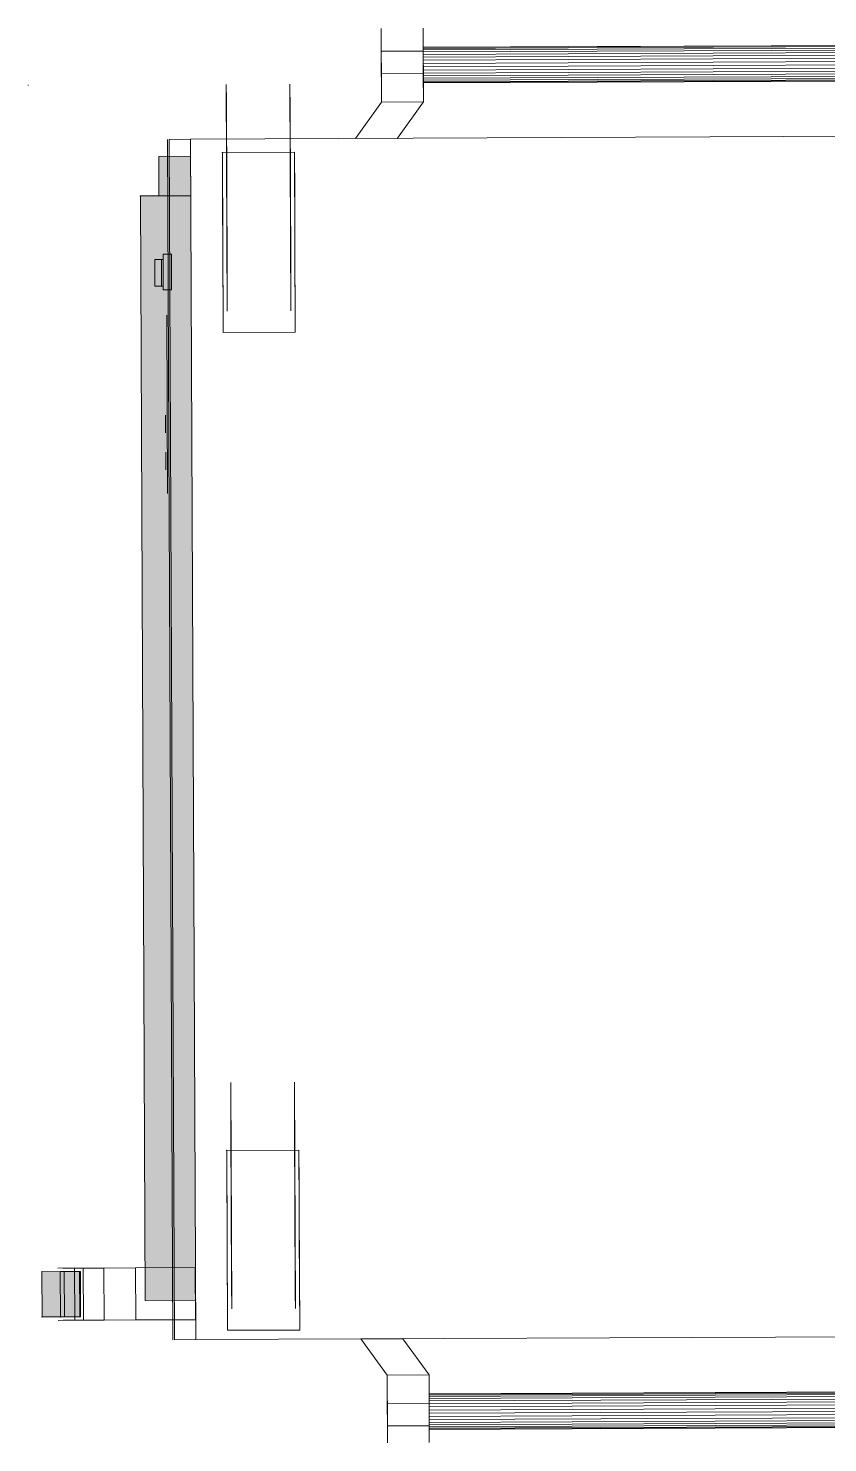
# Model space of a CAD drawing. Header units: millimetres. Extents: x -34838 to 729576, y -214038 to 121482.
# Drawn here: x 577467 to 577946, y -86821 to -85974 of the extents above; entities that cross this region are included whole.
import ezdxf

# ---------------------------------------------------------------- set-up
doc = ezdxf.new("R2010")
doc.units = ezdxf.units.MM
doc.header["$MEASUREMENT"] = 0
doc.layers.add('0_Ном._пера__1', color=7, linetype='Continuous', lineweight=13)
doc.layers.add('0_Ном._пера__5', color=7, linetype='Continuous', lineweight=0)

msp = doc.modelspace()

# ---------------------------------------------------------------- hatches: boundary and pattern name
at = {"layer": '0_Ном._пера__5', "linetype": 'Continuous', "lineweight": 0}
for points in [[(577564.59, -86074.29), (577564.48, -86050.66), (577545.43, -86050.75), (577545.54, -86074.37)], [(577564.48, -86050.66), (577545.43, -86050.75), (577545.54, -86074.37), (577564.59, -86074.29)], [(577564.48, -86050.66), (577545.43, -86050.75), (577545.54, -86074.37), (577564.59, -86074.29)], [(577564.59, -86074.29), (577564.48, -86050.66), (577545.43, -86050.75), (577545.54, -86074.37)], [(577567.52, -86735.52), (577564.59, -86074.29), (577534.43, -86074.42), (577537.36, -86735.65)], [(577564.59, -86074.29), (577534.43, -86074.42), (577537.36, -86735.65), (577567.52, -86735.52)], [(577567.52, -86735.52), (577564.59, -86074.29), (577534.43, -86074.42), (577537.36, -86735.65)], [(577475.5, -86718.48), (577475.62, -86745.6), (577498.18, -86745.5), (577498.06, -86718.38)], [(577488.82, -86718.42), (577475.5, -86718.48), (577475.62, -86745.6), (577488.94, -86745.54)], [(577486.41, -86718.43), (577486.53, -86745.56), (577498.18, -86745.5), (577498.06, -86718.38)], [(577486.41, -86718.43), (577486.53, -86745.56), (577498.59, -86745.5), (577498.47, -86718.38)], [(577498.47, -86718.38), (577488.82, -86718.42), (577488.94, -86745.54), (577498.59, -86745.5)]]:
    msp.add_hatch(color=7, dxfattribs=at).paths.add_polyline_path(points)

# ---------------------------------------------------------------- linework, layer by layer
at = {"layer": '0_Ном._пера__1', "color": 7, "linetype": 'Continuous', "lineweight": 13}
for p, q in [((577678.78, -86018.28), (577678.58, -85974.18)), ((577678.58, -85974.18), (577678.78, -86018.28)), ((577678.6, -85977.87), (577678.58, -85974.18)), ((577678.6, -85977.75), (577678.58, -85974.18)), ((577703.83, -86018.17), (577703.63, -85974.07)), ((577703.63, -85974.07), (577703.83, -86018.17)), ((577703.63, -85974.07), (577703.65, -85977.76)), ((577703.63, -85974.07), (577703.65, -85977.64)), ((577678.6, -85977.75), (577678.64, -85987.64)), ((577678.64, -85987.64), (577678.6, -85977.75)), ((577678.6, -85977.87), (577678.78, -86018.28)), ((577678.6, -85977.87), (577678.64, -85987.84)), ((577703.65, -85977.64), (577703.69, -85987.53)), ((577703.65, -85977.64), (577703.69, -85987.53)), ((577703.65, -85977.76), (577703.83, -86018.17)), ((577703.69, -85987.73), (577703.65, -85977.76)), ((578254.7, -85983), (577703.68, -85985.44)), ((578254.71, -85983.18), (577703.68, -85985.62)), ((578254.71, -85983.18), (577703.68, -85985.62)), ((578254.71, -85983.72), (577703.69, -85986.16)), ((578254.71, -85983.72), (577703.69, -85986.16)), ((577678.64, -85987.64), (577678.78, -86018.28)), ((577678.78, -86018.28), (577678.64, -85987.64)), ((577678.64, -85987.84), (577703.69, -85987.73)), ((577678.64, -85987.84), (577703.69, -85987.73)), ((577678.64, -85987.84), (577678.78, -86018.28)), ((577678.7, -86001.3), (577678.64, -85987.84)), ((577703.68, -85985.62), (577703.68, -85985.44)), ((577703.68, -85985.44), (577703.68, -85985.62)), ((577703.68, -85985.44), (577703.78, -86006.8)), ((577703.68, -85985.62), (577703.69, -85986.16)), ((577703.69, -85986.16), (577703.68, -85985.62)), ((578254.71, -85984.6), (577703.69, -85987.04)), ((578254.71, -85984.6), (577703.69, -85987.04)), ((578254.72, -85985.79), (577703.69, -85988.23)), ((578254.72, -85985.79), (577703.69, -85988.23)), ((577703.69, -85986.16), (577703.69, -85987.04)), ((577703.69, -85987.04), (577703.69, -85986.16)), ((577703.69, -85987.04), (577703.69, -85988.23)), ((577703.69, -85988.23), (577703.69, -85987.04)), ((577703.69, -85987.53), (577703.83, -86018.17)), ((577703.69, -85987.53), (577703.83, -86018.17)), ((577703.69, -85987.73), (577703.83, -86018.17)), ((577703.69, -85987.73), (577703.75, -86001.19)), ((577703.69, -85988.23), (577703.7, -85989.68)), ((577703.7, -85989.68), (577703.69, -85988.23)), ((578254.72, -85987.24), (577703.7, -85989.68)), ((578254.72, -85987.24), (577703.7, -85989.68)), ((577703.7, -85989.68), (577703.71, -85991.36)), ((577703.71, -85991.36), (577703.7, -85989.68)), ((578254.73, -85988.92), (577703.71, -85991.36)), ((578254.73, -85988.92), (577703.71, -85991.36)), ((577703.71, -85991.36), (577703.72, -85993.2)), ((577703.72, -85993.2), (577703.71, -85991.36)), ((578254.74, -85990.75), (577703.72, -85993.2)), ((578254.74, -85990.75), (577703.72, -85993.2)), ((577703.72, -85993.2), (577703.73, -85995.13)), ((577703.73, -85995.13), (577703.72, -85993.2)), ((578254.75, -85992.69), (577703.73, -85995.13)), ((578254.75, -85992.69), (577703.73, -85995.13)), ((578254.76, -85994.66), (577703.73, -85997.1)), ((578254.76, -85994.66), (577703.73, -85997.1)), ((577703.73, -85995.13), (577703.73, -85997.1)), ((577703.73, -85997.1), (577703.73, -85995.13)), ((577703.73, -85997.1), (577703.74, -85999.04)), ((577703.74, -85999.04), (577703.73, -85997.1)), ((578254.77, -85996.6), (577703.74, -85999.04)), ((578254.77, -85996.6), (577703.74, -85999.04)), ((577703.74, -85999.04), (577703.75, -86000.88)), ((577703.75, -86000.88), (577703.74, -85999.04)), ((578254.77, -85998.44), (577703.75, -86000.88)), ((578254.77, -85998.44), (577703.75, -86000.88)), ((578254.78, -86000.11), (577703.76, -86002.55)), ((578254.78, -86000.11), (577703.76, -86002.55)), ((577467.32, -86008.3), (577467.32, -86007.92)), ((577585.84, -86007.77), (577586.44, -86143.39)), ((577585.84, -86008.14), (577585.84, -86007.77)), ((577585.84, -86007.77), (577585.84, -86008.14)), ((577586.14, -86075.58), (577585.84, -86007.77)), ((577585.85, -86009.25), (577585.84, -86008.14)), ((577586.14, -86075.58), (577585.84, -86008.14)), ((577585.84, -86008.14), (577585.85, -86009.25)), ((577586.14, -86075.58), (577585.84, -86008.14)), ((577623.94, -86007.6), (577624.54, -86143.22)), ((577623.94, -86007.97), (577623.94, -86007.6)), ((577623.94, -86007.6), (577623.94, -86007.97)), ((577624.24, -86075.41), (577623.94, -86007.6)), ((577623.95, -86009.08), (577623.94, -86007.97)), ((577624.24, -86075.41), (577623.94, -86007.97)), ((577623.94, -86007.97), (577623.95, -86009.08)), ((577624.24, -86075.41), (577623.94, -86007.97)), ((577623.96, -86010.92), (577623.95, -86009.08)), ((577624.24, -86075.41), (577623.95, -86009.08)), ((577623.95, -86009.08), (577623.96, -86010.92)), ((577624.24, -86075.41), (577623.95, -86009.08)), ((577703.75, -86001.19), (577678.7, -86001.3)), ((577703.75, -86001.19), (577678.7, -86001.3)), ((577678.78, -86018.28), (577678.7, -86001.3)), ((577678.78, -86018.28), (577678.7, -86001.3)), ((577678.7, -86001.3), (577678.78, -86018.28)), ((577703.75, -86000.88), (577703.76, -86002.55)), ((577703.76, -86002.55), (577703.75, -86000.88)), ((577703.83, -86018.17), (577703.75, -86001.19)), ((577703.83, -86018.17), (577703.75, -86001.19)), ((578254.79, -86001.57), (577703.76, -86004.01)), ((578254.79, -86001.57), (577703.76, -86004.01)), ((577703.76, -86002.55), (577703.76, -86004.01)), ((577703.76, -86004.01), (577703.76, -86002.55)), ((577703.76, -86004.01), (577703.77, -86005.2)), ((577703.77, -86005.2), (577703.76, -86004.01)), ((578254.79, -86002.76), (577703.77, -86005.2)), ((578254.79, -86002.76), (577703.77, -86005.2)), ((578254.8, -86003.63), (577703.77, -86006.08)), ((578254.8, -86003.63), (577703.77, -86006.08)), ((577703.77, -86005.2), (577703.77, -86006.08)), ((577703.77, -86006.08), (577703.77, -86005.2)), ((577703.77, -86006.08), (577703.78, -86006.62)), ((577703.78, -86006.62), (577703.77, -86006.08)), ((578254.8, -86004.17), (577703.78, -86006.62)), ((578254.8, -86004.17), (577703.78, -86006.62)), ((578254.8, -86004.35), (577703.78, -86006.8)), ((577703.78, -86006.62), (577703.78, -86006.8)), ((577703.78, -86006.8), (577703.78, -86006.62)), ((577585.86, -86011.09), (577585.85, -86009.25)), ((577586.14, -86075.58), (577585.85, -86009.25)), ((577585.85, -86009.25), (577585.86, -86011.09)), ((577586.14, -86075.58), (577585.85, -86009.25)), ((577585.87, -86013.63), (577585.86, -86011.09)), ((577586.14, -86075.58), (577585.86, -86011.09)), ((577585.86, -86011.09), (577585.87, -86013.63)), ((577586.14, -86075.58), (577585.86, -86011.09)), ((577585.88, -86016.86), (577585.87, -86013.63)), ((577586.14, -86075.58), (577585.87, -86013.63)), ((577585.87, -86013.63), (577585.88, -86016.86)), ((577586.14, -86075.58), (577585.87, -86013.63)), ((577585.9, -86020.72), (577585.88, -86016.86)), ((577586.14, -86075.58), (577585.88, -86016.86)), ((577585.88, -86016.86), (577585.9, -86020.72)), ((577586.14, -86075.58), (577585.88, -86016.86)), ((577623.97, -86013.47), (577623.96, -86010.92)), ((577624.24, -86075.41), (577623.96, -86010.92)), ((577623.96, -86010.92), (577623.97, -86013.47)), ((577624.24, -86075.41), (577623.96, -86010.92)), ((577623.98, -86016.69), (577623.97, -86013.47)), ((577624.24, -86075.41), (577623.97, -86013.47)), ((577623.97, -86013.47), (577623.98, -86016.69)), ((577624.24, -86075.41), (577623.97, -86013.47)), ((577624, -86020.55), (577623.98, -86016.69)), ((577624.24, -86075.41), (577623.98, -86016.69)), ((577623.98, -86016.69), (577624, -86020.55)), ((577624.24, -86075.41), (577623.98, -86016.69)), ((577585.92, -86025.19), (577585.9, -86020.72)), ((577586.14, -86075.58), (577585.9, -86020.72)), ((577585.9, -86020.72), (577585.92, -86025.19)), ((577586.14, -86075.58), (577585.9, -86020.72)), ((577585.94, -86030.21), (577585.92, -86025.19)), ((577586.14, -86075.58), (577585.92, -86025.19)), ((577585.92, -86025.19), (577585.94, -86030.21)), ((577586.14, -86075.58), (577585.92, -86025.19)), ((577624.02, -86025.02), (577624, -86020.55)), ((577624.24, -86075.41), (577624, -86020.55)), ((577624, -86020.55), (577624.02, -86025.02)), ((577624.24, -86075.41), (577624, -86020.55)), ((577624.04, -86030.04), (577624.02, -86025.02)), ((577624.24, -86075.41), (577624.02, -86025.02)), ((577624.02, -86025.02), (577624.04, -86030.04)), ((577624.24, -86075.41), (577624.02, -86025.02)), ((577663.28, -86040.05), (577678.78, -86018.28)), ((577678.78, -86018.28), (577663.28, -86040.05)), ((577678.78, -86018.28), (577663.28, -86040.05)), ((577678.78, -86018.28), (577663.28, -86040.05)), ((577663.28, -86040.05), (577678.78, -86018.28)), ((577678.78, -86018.28), (577703.83, -86018.17)), ((577703.83, -86018.17), (577678.78, -86018.28)), ((577688.33, -86039.94), (577703.83, -86018.17)), ((577703.83, -86018.17), (577688.33, -86039.94)), ((577688.33, -86039.94), (577703.83, -86018.17)), ((577703.83, -86018.17), (577688.33, -86039.94)), ((577703.83, -86018.17), (577688.33, -86039.94)), ((577585.96, -86035.72), (577585.94, -86030.21)), ((577586.14, -86075.58), (577585.94, -86030.21)), ((577585.94, -86030.21), (577585.96, -86035.72)), ((577586.14, -86075.58), (577585.94, -86030.21)), ((577624.06, -86035.55), (577624.04, -86030.04)), ((577624.24, -86075.41), (577624.04, -86030.04)), ((577624.04, -86030.04), (577624.06, -86035.55)), ((577624.24, -86075.41), (577624.04, -86030.04)), ((577550.74, -86040.55), (577553.92, -86759.2)), ((577564.44, -86040.49), (577551.74, -86040.55)), ((577564.44, -86040.49), (577551.74, -86040.55)), ((577564.44, -86040.49), (577551.74, -86040.55)), ((577551.74, -86040.55), (577554.92, -86759.2)), ((577551.74, -86040.55), (577554.92, -86759.2)), ((577551.74, -86040.55), (577554.92, -86759.2)), ((578394.27, -86036.81), (577564.44, -86040.49)), ((578394.27, -86036.81), (577564.44, -86040.49)), ((578394.27, -86036.81), (577564.44, -86040.49)), ((577564.44, -86040.49), (578394.27, -86036.81)), ((577564.44, -86040.49), (577567.62, -86759.14)), ((577564.44, -86040.49), (577567.62, -86759.14)), ((577564.44, -86040.49), (577567.62, -86759.14)), ((577567.62, -86759.14), (577564.44, -86040.49)), ((577567.62, -86759.14), (577564.44, -86040.49)), ((577585.99, -86041.68), (577585.96, -86035.72)), ((577586.14, -86075.58), (577585.96, -86035.72)), ((577585.96, -86035.72), (577585.99, -86041.68)), ((577586.14, -86075.58), (577585.96, -86035.72)), ((577586.02, -86048), (577585.99, -86041.68)), ((577586.14, -86075.58), (577585.99, -86041.68)), ((577585.99, -86041.68), (577586.02, -86048)), ((577586.14, -86075.58), (577585.99, -86041.68)), ((577624.09, -86041.51), (577624.06, -86035.55)), ((577624.24, -86075.41), (577624.06, -86035.55)), ((577624.06, -86035.55), (577624.09, -86041.51)), ((577624.24, -86075.41), (577624.06, -86035.55)), ((577624.12, -86047.83), (577624.09, -86041.51)), ((577624.24, -86075.41), (577624.09, -86041.51)), ((577624.09, -86041.51), (577624.12, -86047.83)), ((577624.24, -86075.41), (577624.09, -86041.51)), ((577663.28, -86040.05), (577688.33, -86039.94)), ((577688.33, -86039.94), (577663.28, -86040.05)), ((577545.43, -86050.75), (577564.48, -86050.66)), ((577564.48, -86050.66), (577545.43, -86050.75)), ((577564.48, -86050.66), (577545.43, -86050.75)), ((577545.43, -86050.75), (577564.48, -86050.66)), ((577564.48, -86050.66), (577545.43, -86050.75)), ((577564.48, -86050.66), (577545.43, -86050.75)), ((577545.43, -86050.75), (577545.54, -86074.37)), ((577545.43, -86050.75), (577545.54, -86074.37)), ((577545.43, -86050.75), (577545.54, -86074.37)), ((577545.43, -86050.75), (577545.54, -86074.37)), ((577545.43, -86050.75), (577545.54, -86074.37)), ((577545.43, -86050.75), (577545.54, -86074.37)), ((577564.59, -86074.29), (577564.48, -86050.66)), ((577564.59, -86074.29), (577564.48, -86050.66)), ((577564.59, -86074.29), (577564.48, -86050.66)), ((577564.59, -86074.29), (577564.48, -86050.66)), ((577626.66, -86048.28), (577583.48, -86048.47)), ((577583.48, -86048.47), (577583.96, -86156.21)), ((577583.48, -86048.47), (577583.49, -86049.55)), ((577583.59, -86073.17), (577583.48, -86048.47)), ((577583.48, -86048.47), (577583.96, -86156.21)), ((577583.49, -86049.55), (577583.51, -86055.11)), ((577586.05, -86054.63), (577586.02, -86048)), ((577586.14, -86075.58), (577586.02, -86048)), ((577586.02, -86048), (577586.05, -86054.63)), ((577586.14, -86075.58), (577586.02, -86048)), ((577624.15, -86054.46), (577624.12, -86047.83)), ((577624.24, -86075.41), (577624.12, -86047.83)), ((577624.12, -86047.83), (577624.15, -86054.46)), ((577624.24, -86075.41), (577624.12, -86047.83)), ((577626.66, -86048.28), (577627.14, -86156.01)), ((577626.66, -86048.28), (577627.14, -86156.01)), ((577626.66, -86048.28), (577626.67, -86049.35)), ((577626.77, -86072.98), (577626.66, -86048.28)), ((577627.14, -86156.01), (577626.66, -86048.28)), ((577626.67, -86049.35), (577626.69, -86054.92)), ((577583.51, -86055.11), (577583.54, -86062.49)), ((577586.08, -86061.48), (577586.05, -86054.63)), ((577586.14, -86075.58), (577586.05, -86054.63)), ((577586.05, -86054.63), (577586.08, -86061.48)), ((577586.14, -86075.58), (577586.05, -86054.63)), ((577624.18, -86061.31), (577624.15, -86054.46)), ((577624.24, -86075.41), (577624.15, -86054.46)), ((577624.15, -86054.46), (577624.18, -86061.31)), ((577624.24, -86075.41), (577624.15, -86054.46)), ((577626.69, -86054.92), (577626.72, -86062.3)), ((577583.54, -86062.49), (577583.59, -86073.17)), ((577586.11, -86068.49), (577586.08, -86061.48)), ((577586.14, -86075.58), (577586.08, -86061.48)), ((577586.08, -86061.48), (577586.11, -86068.49)), ((577586.14, -86075.58), (577586.08, -86061.48)), ((577586.14, -86075.58), (577586.11, -86068.49)), ((577586.14, -86075.58), (577586.11, -86068.49)), ((577586.11, -86068.49), (577586.14, -86075.58)), ((577624.21, -86068.32), (577624.18, -86061.31)), ((577624.24, -86075.41), (577624.18, -86061.31)), ((577624.18, -86061.31), (577624.21, -86068.32)), ((577624.24, -86075.41), (577624.18, -86061.31)), ((577624.24, -86075.41), (577624.21, -86068.32)), ((577624.24, -86075.41), (577624.21, -86068.32)), ((577624.21, -86068.32), (577624.24, -86075.41)), ((577626.72, -86062.3), (577626.77, -86072.98)), ((577564.59, -86074.29), (577534.43, -86074.42)), ((577534.43, -86074.42), (577564.59, -86074.29)), ((577534.43, -86074.42), (577537.36, -86735.65)), ((577545.54, -86074.37), (577564.59, -86074.29)), ((577545.54, -86074.37), (577564.59, -86074.29)), ((577545.54, -86074.37), (577564.59, -86074.29)), ((577545.54, -86074.37), (577564.59, -86074.29)), ((577583.61, -86077.17), (577583.59, -86073.17)), ((577586.14, -86075.58), (577586.44, -86143.39)), ((577586.14, -86075.58), (577586.44, -86143.01)), ((577586.14, -86075.58), (577586.44, -86141.9)), ((577586.14, -86075.58), (577586.43, -86140.07)), ((577586.14, -86075.58), (577586.42, -86137.52)), ((577586.14, -86075.58), (577586.4, -86134.3)), ((577586.14, -86075.58), (577586.38, -86130.44)), ((577586.14, -86075.58), (577586.36, -86125.97)), ((577586.14, -86075.58), (577586.34, -86120.95)), ((577586.14, -86075.58), (577586.32, -86115.44)), ((577586.14, -86075.58), (577586.29, -86109.48)), ((577586.14, -86075.58), (577586.26, -86103.16)), ((577586.14, -86075.58), (577586.23, -86096.53)), ((577586.14, -86075.58), (577586.2, -86089.68)), ((577586.17, -86082.67), (577586.14, -86075.58)), ((577586.14, -86075.58), (577586.17, -86082.67)), ((577586.14, -86075.58), (577586.17, -86082.67)), ((577586.14, -86075.58), (577586.2, -86089.68)), ((577586.14, -86075.58), (577586.23, -86096.53)), ((577586.14, -86075.58), (577586.26, -86103.16)), ((577586.14, -86075.58), (577586.29, -86109.48)), ((577586.14, -86075.58), (577586.32, -86115.44)), ((577586.14, -86075.58), (577586.34, -86120.95)), ((577586.14, -86075.58), (577586.36, -86125.97)), ((577586.14, -86075.58), (577586.38, -86130.44)), ((577586.14, -86075.58), (577586.4, -86134.3)), ((577586.14, -86075.58), (577586.42, -86137.52)), ((577586.14, -86075.58), (577586.43, -86140.07)), ((577586.14, -86075.58), (577586.44, -86141.9)), ((577586.14, -86075.58), (577586.44, -86143.01)), ((577624.24, -86075.41), (577624.54, -86143.22)), ((577624.24, -86075.41), (577624.54, -86142.85)), ((577624.24, -86075.41), (577624.53, -86141.74)), ((577624.24, -86075.41), (577624.53, -86139.9)), ((577624.24, -86075.41), (577624.52, -86137.36)), ((577624.24, -86075.41), (577624.5, -86134.13)), ((577624.24, -86075.41), (577624.48, -86130.27)), ((577624.24, -86075.41), (577624.46, -86125.8)), ((577624.24, -86075.41), (577624.44, -86120.78)), ((577624.24, -86075.41), (577624.42, -86115.27)), ((577624.24, -86075.41), (577624.39, -86109.31)), ((577624.24, -86075.41), (577624.36, -86102.99)), ((577624.24, -86075.41), (577624.33, -86096.36)), ((577624.24, -86075.41), (577624.3, -86089.51)), ((577624.27, -86082.5), (577624.24, -86075.41)), ((577624.24, -86075.41), (577624.27, -86082.5)), ((577624.24, -86075.41), (577624.27, -86082.5)), ((577624.24, -86075.41), (577624.3, -86089.51)), ((577624.24, -86075.41), (577624.33, -86096.36)), ((577624.24, -86075.41), (577624.36, -86102.99)), ((577624.24, -86075.41), (577624.39, -86109.31)), ((577624.24, -86075.41), (577624.42, -86115.27)), ((577624.24, -86075.41), (577624.44, -86120.78)), ((577624.24, -86075.41), (577624.46, -86125.8)), ((577624.24, -86075.41), (577624.48, -86130.27)), ((577624.24, -86075.41), (577624.5, -86134.13)), ((577624.24, -86075.41), (577624.52, -86137.36)), ((577624.24, -86075.41), (577624.53, -86139.9)), ((577624.24, -86075.41), (577624.53, -86141.74)), ((577624.24, -86075.41), (577624.54, -86142.85)), ((577626.79, -86076.97), (577626.77, -86072.98)), ((577583.63, -86082.85), (577583.61, -86077.17)), ((577583.63, -86082.85), (577583.66, -86089.38)), ((577583.66, -86089.38), (577583.64, -86084.32)), ((577586.2, -86089.68), (577586.17, -86082.67)), ((577586.17, -86082.67), (577586.2, -86089.68)), ((577624.3, -86089.51), (577624.27, -86082.5)), ((577624.27, -86082.5), (577624.3, -86089.51)), ((577626.79, -86076.97), (577626.81, -86082.66)), ((577626.81, -86082.66), (577626.82, -86084.13)), ((577626.81, -86082.66), (577626.84, -86089.19)), ((577626.84, -86089.19), (577626.82, -86084.13)), ((577583.69, -86094.82), (577583.66, -86089.38)), ((577586.23, -86096.53), (577586.2, -86089.68)), ((577586.2, -86089.68), (577586.23, -86096.53)), ((577624.33, -86096.36), (577624.3, -86089.51)), ((577624.3, -86089.51), (577624.33, -86096.36)), ((577626.87, -86094.63), (577626.84, -86089.19)), ((577583.71, -86099.3), (577583.69, -86094.82)), ((577583.96, -86156.21), (577583.71, -86099.3)), ((577583.96, -86156.21), (577583.71, -86099.3)), ((577586.26, -86103.16), (577586.23, -86096.53)), ((577586.23, -86096.53), (577586.26, -86103.16)), ((577624.36, -86102.99), (577624.33, -86096.36)), ((577624.33, -86096.36), (577624.36, -86102.99)), ((577626.89, -86099.11), (577626.87, -86094.63)), ((577627.14, -86156.01), (577626.89, -86099.11)), ((577627.14, -86156.01), (577626.89, -86099.11)), ((577548.04, -86109.33), (577553.04, -86109.31)), ((577548.04, -86109.33), (577553.04, -86109.31)), ((577548.04, -86109.33), (577548.14, -86130.69)), ((577548.14, -86130.69), (577548.04, -86109.33)), ((577548.14, -86130.69), (577548.04, -86109.33)), ((577548.14, -86130.69), (577548.04, -86109.33)), ((577553.14, -86130.67), (577553.04, -86109.31)), ((577553.04, -86109.31), (577553.14, -86130.67)), ((577586.29, -86109.48), (577586.26, -86103.16)), ((577586.26, -86103.16), (577586.29, -86109.48)), ((577586.32, -86115.44), (577586.29, -86109.48)), ((577586.29, -86109.48), (577586.32, -86115.44)), ((577624.39, -86109.31), (577624.36, -86102.99)), ((577624.36, -86102.99), (577624.39, -86109.31)), ((577624.42, -86115.27), (577624.39, -86109.31)), ((577624.39, -86109.31), (577624.42, -86115.27)), ((577543.06, -86112.51), (577547.01, -86112.49)), ((577543.06, -86112.51), (577548.06, -86112.49)), ((577547.01, -86112.49), (577543.06, -86112.51)), ((577543.13, -86128.53), (577543.06, -86112.51)), ((577543.13, -86128.53), (577543.06, -86112.51)), ((577543.06, -86112.51), (577543.13, -86128.53)), ((577547.01, -86112.49), (577547.08, -86128.51)), ((577547.01, -86112.49), (577548.06, -86112.49)), ((577547.08, -86128.51), (577547.01, -86112.49)), ((577548.13, -86128.5), (577548.06, -86112.49)), ((577548.06, -86112.49), (577548.13, -86128.5)), ((577586.34, -86120.95), (577586.32, -86115.44)), ((577586.32, -86115.44), (577586.34, -86120.95)), ((577624.44, -86120.78), (577624.42, -86115.27)), ((577624.42, -86115.27), (577624.44, -86120.78)), ((577586.36, -86125.97), (577586.34, -86120.95)), ((577586.34, -86120.95), (577586.36, -86125.97)), ((577586.38, -86130.44), (577586.36, -86125.97)), ((577586.36, -86125.97), (577586.38, -86130.44)), ((577624.46, -86125.8), (577624.44, -86120.78)), ((577624.44, -86120.78), (577624.46, -86125.8)), ((577624.48, -86130.27), (577624.46, -86125.8)), ((577624.46, -86125.8), (577624.48, -86130.27)), ((577543.13, -86128.53), (577548.13, -86128.5)), ((577543.13, -86128.53), (577548.13, -86128.5)), ((577543.13, -86128.53), (577547.08, -86128.51)), ((577547.08, -86128.51), (577548.13, -86128.5)), ((577548.13, -86128.5), (577547.08, -86128.51)), ((577548.14, -86130.69), (577553.14, -86130.67)), ((577548.14, -86130.69), (577553.14, -86130.67)), ((577553.14, -86130.67), (577548.14, -86130.69)), ((577586.4, -86134.3), (577586.38, -86130.44)), ((577586.38, -86130.44), (577586.4, -86134.3)), ((577586.42, -86137.52), (577586.4, -86134.3)), ((577586.4, -86134.3), (577586.42, -86137.52)), ((577624.5, -86134.13), (577624.48, -86130.27)), ((577624.48, -86130.27), (577624.5, -86134.13)), ((577624.52, -86137.36), (577624.5, -86134.13)), ((577624.5, -86134.13), (577624.52, -86137.36)), ((577586.43, -86140.07), (577586.42, -86137.52)), ((577586.42, -86137.52), (577586.43, -86140.07)), ((577586.44, -86141.9), (577586.43, -86140.07)), ((577586.43, -86140.07), (577586.44, -86141.9)), ((577586.44, -86143.01), (577586.44, -86141.9)), ((577586.44, -86141.9), (577586.44, -86143.01)), ((577586.44, -86143.39), (577586.44, -86143.01)), ((577586.44, -86143.01), (577586.44, -86143.39)), ((577624.53, -86139.9), (577624.52, -86137.36)), ((577624.52, -86137.36), (577624.53, -86139.9)), ((577624.53, -86141.74), (577624.53, -86139.9)), ((577624.53, -86139.9), (577624.53, -86141.74)), ((577624.54, -86142.85), (577624.53, -86141.74)), ((577624.53, -86141.74), (577624.54, -86142.85)), ((577624.54, -86143.22), (577624.54, -86142.85)), ((577624.54, -86142.85), (577624.54, -86143.22)), ((577550.2, -86145.81), (577550.68, -86252.6)), ((577583.96, -86156.21), (577627.14, -86156.01)), ((577549.52, -86216.31), (577549.47, -86205.63)), ((577549.62, -86238.51), (577549.57, -86227.84)), ((577588.49, -86605.15), (577589.09, -86740.76)), ((577588.49, -86605.52), (577588.49, -86605.15)), ((577588.49, -86605.15), (577588.49, -86605.52)), ((577588.79, -86672.96), (577588.49, -86605.15)), ((577588.5, -86606.63), (577588.49, -86605.52)), ((577588.79, -86672.96), (577588.49, -86605.52)), ((577588.49, -86605.52), (577588.5, -86606.63)), ((577588.79, -86672.96), (577588.49, -86605.52)), ((577588.5, -86608.47), (577588.5, -86606.63)), ((577588.79, -86672.96), (577588.5, -86606.63)), ((577588.5, -86606.63), (577588.5, -86608.47)), ((577588.79, -86672.96), (577588.5, -86606.63)), ((577588.51, -86611.01), (577588.5, -86608.47)), ((577588.79, -86672.96), (577588.5, -86608.47)), ((577588.5, -86608.47), (577588.51, -86611.01)), ((577588.79, -86672.96), (577588.5, -86608.47)), ((577626.59, -86604.98), (577627.19, -86740.59)), ((577626.59, -86605.35), (577626.59, -86604.98)), ((577626.59, -86604.98), (577626.59, -86605.35)), ((577626.89, -86672.79), (577626.59, -86604.98)), ((577626.59, -86606.46), (577626.59, -86605.35)), ((577626.89, -86672.79), (577626.59, -86605.35)), ((577626.59, -86605.35), (577626.59, -86606.46)), ((577626.89, -86672.79), (577626.59, -86605.35)), ((577626.6, -86608.3), (577626.59, -86606.46)), ((577626.89, -86672.79), (577626.59, -86606.46)), ((577626.59, -86606.46), (577626.6, -86608.3)), ((577626.89, -86672.79), (577626.59, -86606.46)), ((577626.61, -86610.84), (577626.6, -86608.3)), ((577626.89, -86672.79), (577626.6, -86608.3)), ((577626.6, -86608.3), (577626.61, -86610.84)), ((577626.89, -86672.79), (577626.6, -86608.3)), ((577588.53, -86614.23), (577588.51, -86611.01)), ((577588.79, -86672.96), (577588.51, -86611.01)), ((577588.51, -86611.01), (577588.53, -86614.23)), ((577588.79, -86672.96), (577588.51, -86611.01)), ((577588.55, -86618.1), (577588.53, -86614.23)), ((577588.79, -86672.96), (577588.53, -86614.23)), ((577588.53, -86614.23), (577588.55, -86618.1)), ((577588.79, -86672.96), (577588.53, -86614.23)), ((577588.57, -86622.57), (577588.55, -86618.1)), ((577588.79, -86672.96), (577588.55, -86618.1)), ((577588.55, -86618.1), (577588.57, -86622.57)), ((577588.79, -86672.96), (577588.55, -86618.1)), ((577626.63, -86614.06), (577626.61, -86610.84)), ((577626.89, -86672.79), (577626.61, -86610.84)), ((577626.61, -86610.84), (577626.63, -86614.06)), ((577626.89, -86672.79), (577626.61, -86610.84)), ((577626.65, -86617.93), (577626.63, -86614.06)), ((577626.89, -86672.79), (577626.63, -86614.06)), ((577626.63, -86614.06), (577626.65, -86617.93)), ((577626.89, -86672.79), (577626.63, -86614.06)), ((577626.67, -86622.4), (577626.65, -86617.93)), ((577626.89, -86672.79), (577626.65, -86617.93)), ((577626.65, -86617.93), (577626.67, -86622.4)), ((577626.89, -86672.79), (577626.65, -86617.93)), ((577588.59, -86627.58), (577588.57, -86622.57)), ((577588.79, -86672.96), (577588.57, -86622.57)), ((577588.57, -86622.57), (577588.59, -86627.58)), ((577588.79, -86672.96), (577588.57, -86622.57)), ((577626.69, -86627.42), (577626.67, -86622.4)), ((577626.89, -86672.79), (577626.67, -86622.4)), ((577626.67, -86622.4), (577626.69, -86627.42)), ((577626.89, -86672.79), (577626.67, -86622.4)), ((577588.61, -86633.1), (577588.59, -86627.58)), ((577588.79, -86672.96), (577588.59, -86627.58)), ((577588.59, -86627.58), (577588.61, -86633.1)), ((577588.79, -86672.96), (577588.59, -86627.58)), ((577588.64, -86639.05), (577588.61, -86633.1)), ((577588.79, -86672.96), (577588.61, -86633.1)), ((577588.61, -86633.1), (577588.64, -86639.05)), ((577588.79, -86672.96), (577588.61, -86633.1)), ((577626.71, -86632.93), (577626.69, -86627.42)), ((577626.89, -86672.79), (577626.69, -86627.42)), ((577626.69, -86627.42), (577626.71, -86632.93)), ((577626.89, -86672.79), (577626.69, -86627.42)), ((577626.74, -86638.88), (577626.71, -86632.93)), ((577626.89, -86672.79), (577626.71, -86632.93)), ((577626.71, -86632.93), (577626.74, -86638.88)), ((577626.89, -86672.79), (577626.71, -86632.93)), ((577588.67, -86645.38), (577588.64, -86639.05)), ((577588.79, -86672.96), (577588.64, -86639.05)), ((577588.64, -86639.05), (577588.67, -86645.38)), ((577588.79, -86672.96), (577588.64, -86639.05)), ((577626.77, -86645.21), (577626.74, -86638.88)), ((577626.89, -86672.79), (577626.74, -86638.88)), ((577626.74, -86638.88), (577626.77, -86645.21)), ((577626.89, -86672.79), (577626.74, -86638.88)), ((577629.31, -86645.65), (577586.13, -86645.84)), ((577586.13, -86645.84), (577586.61, -86753.58)), ((577586.13, -86645.84), (577586.13, -86646.92)), ((577586.24, -86670.54), (577586.13, -86645.84)), ((577586.13, -86645.84), (577586.61, -86753.58)), ((577586.13, -86646.92), (577586.16, -86652.49)), ((577586.16, -86652.49), (577586.19, -86659.87)), ((577588.7, -86652), (577588.67, -86645.38)), ((577588.79, -86672.96), (577588.67, -86645.38)), ((577588.67, -86645.38), (577588.7, -86652)), ((577588.79, -86672.96), (577588.67, -86645.38)), ((577588.73, -86658.86), (577588.7, -86652)), ((577588.79, -86672.96), (577588.7, -86652)), ((577588.7, -86652), (577588.73, -86658.86)), ((577588.79, -86672.96), (577588.7, -86652)), ((577626.8, -86651.83), (577626.77, -86645.21)), ((577626.89, -86672.79), (577626.77, -86645.21)), ((577626.77, -86645.21), (577626.8, -86651.83)), ((577626.89, -86672.79), (577626.77, -86645.21)), ((577626.83, -86658.69), (577626.8, -86651.83)), ((577626.89, -86672.79), (577626.8, -86651.83)), ((577626.8, -86651.83), (577626.83, -86658.69)), ((577626.89, -86672.79), (577626.8, -86651.83)), ((577629.31, -86645.65), (577629.79, -86753.39)), ((577629.31, -86645.65), (577629.79, -86753.39)), ((577629.31, -86645.65), (577629.31, -86646.73)), ((577629.42, -86670.35), (577629.31, -86645.65)), ((577629.79, -86753.39), (577629.31, -86645.65)), ((577629.31, -86646.73), (577629.34, -86652.3)), ((577629.34, -86652.3), (577629.37, -86659.68)), ((577586.19, -86659.87), (577586.24, -86670.54)), ((577588.76, -86665.87), (577588.73, -86658.86)), ((577588.79, -86672.96), (577588.73, -86658.86)), ((577588.73, -86658.86), (577588.76, -86665.87)), ((577588.79, -86672.96), (577588.73, -86658.86)), ((577626.86, -86665.7), (577626.83, -86658.69)), ((577626.89, -86672.79), (577626.83, -86658.69)), ((577626.83, -86658.69), (577626.86, -86665.7)), ((577626.89, -86672.79), (577626.83, -86658.69)), ((577629.37, -86659.68), (577629.42, -86670.35)), ((577588.79, -86672.96), (577588.76, -86665.87)), ((577588.79, -86672.96), (577588.76, -86665.87)), ((577588.76, -86665.87), (577588.79, -86672.96)), ((577626.89, -86672.79), (577626.86, -86665.7)), ((577626.89, -86672.79), (577626.86, -86665.7)), ((577626.86, -86665.7), (577626.89, -86672.79)), ((577586.26, -86674.54), (577586.24, -86670.54)), ((577586.28, -86680.23), (577586.26, -86674.54)), ((577588.79, -86672.96), (577589.09, -86740.76)), ((577588.79, -86672.96), (577589.09, -86740.39)), ((577588.79, -86672.96), (577589.08, -86739.28)), ((577588.79, -86672.96), (577589.07, -86737.44)), ((577588.79, -86672.96), (577589.06, -86734.9)), ((577588.79, -86672.96), (577589.05, -86731.68)), ((577588.79, -86672.96), (577589.03, -86727.81)), ((577588.79, -86672.96), (577589.01, -86723.35)), ((577588.79, -86672.96), (577588.99, -86718.33)), ((577588.79, -86672.96), (577588.97, -86712.81)), ((577588.79, -86672.96), (577588.94, -86706.86)), ((577588.79, -86672.96), (577588.91, -86700.54)), ((577588.79, -86672.96), (577588.88, -86693.91)), ((577588.79, -86672.96), (577588.85, -86687.05)), ((577588.82, -86680.04), (577588.79, -86672.96)), ((577588.79, -86672.96), (577588.82, -86680.04)), ((577588.79, -86672.96), (577588.82, -86680.04)), ((577588.79, -86672.96), (577588.85, -86687.05)), ((577588.79, -86672.96), (577588.88, -86693.91)), ((577588.79, -86672.96), (577588.91, -86700.54)), ((577588.79, -86672.96), (577588.94, -86706.86)), ((577588.79, -86672.96), (577588.97, -86712.81)), ((577588.79, -86672.96), (577588.99, -86718.33)), ((577588.79, -86672.96), (577589.01, -86723.35)), ((577588.79, -86672.96), (577589.03, -86727.81)), ((577588.79, -86672.96), (577589.05, -86731.68)), ((577588.79, -86672.96), (577589.06, -86734.9)), ((577588.79, -86672.96), (577589.07, -86737.44)), ((577588.79, -86672.96), (577589.08, -86739.28)), ((577588.79, -86672.96), (577589.09, -86740.39)), ((577626.89, -86672.79), (577627.19, -86740.59)), ((577626.89, -86672.79), (577627.19, -86740.22)), ((577626.89, -86672.79), (577627.18, -86739.11)), ((577626.89, -86672.79), (577627.17, -86737.28)), ((577626.89, -86672.79), (577627.16, -86734.73)), ((577626.89, -86672.79), (577627.15, -86731.51)), ((577626.89, -86672.79), (577627.13, -86727.64)), ((577626.89, -86672.79), (577627.11, -86723.18)), ((577626.89, -86672.79), (577627.09, -86718.16)), ((577626.89, -86672.79), (577627.07, -86712.64)), ((577626.89, -86672.79), (577627.04, -86706.69)), ((577626.89, -86672.79), (577627.01, -86700.37)), ((577626.89, -86672.79), (577626.98, -86693.74)), ((577626.89, -86672.79), (577626.95, -86686.89)), ((577626.92, -86679.88), (577626.89, -86672.79)), ((577626.89, -86672.79), (577626.92, -86679.88)), ((577626.89, -86672.79), (577626.92, -86679.88)), ((577626.89, -86672.79), (577626.95, -86686.89)), ((577626.89, -86672.79), (577626.98, -86693.74)), ((577626.89, -86672.79), (577627.01, -86700.37)), ((577626.89, -86672.79), (577627.04, -86706.69)), ((577626.89, -86672.79), (577627.07, -86712.64)), ((577626.89, -86672.79), (577627.09, -86718.16)), ((577626.89, -86672.79), (577627.11, -86723.18)), ((577626.89, -86672.79), (577627.13, -86727.64)), ((577626.89, -86672.79), (577627.15, -86731.51)), ((577626.89, -86672.79), (577627.16, -86734.73)), ((577626.89, -86672.79), (577627.17, -86737.28)), ((577626.89, -86672.79), (577627.18, -86739.11)), ((577626.89, -86672.79), (577627.19, -86740.22)), ((577629.44, -86674.35), (577629.42, -86670.35)), ((577629.44, -86674.35), (577629.46, -86680.04)), ((577586.28, -86680.23), (577586.31, -86686.76)), ((577586.31, -86686.76), (577586.29, -86681.7)), ((577588.85, -86687.05), (577588.82, -86680.04)), ((577588.82, -86680.04), (577588.85, -86687.05)), ((577626.95, -86686.89), (577626.92, -86679.88)), ((577626.92, -86679.88), (577626.95, -86686.89)), ((577629.46, -86680.04), (577629.47, -86681.5)), ((577629.46, -86680.04), (577629.49, -86686.56)), ((577629.49, -86686.56), (577629.47, -86681.5)), ((577629.51, -86692.01), (577629.49, -86686.56)), ((577586.33, -86692.2), (577586.31, -86686.76)), ((577586.35, -86696.68), (577586.33, -86692.2)), ((577588.88, -86693.91), (577588.85, -86687.05)), ((577588.85, -86687.05), (577588.88, -86693.91)), ((577588.91, -86700.54), (577588.88, -86693.91)), ((577588.88, -86693.91), (577588.91, -86700.54)), ((577626.98, -86693.74), (577626.95, -86686.89)), ((577626.95, -86686.89), (577626.98, -86693.74)), ((577627.01, -86700.37), (577626.98, -86693.74)), ((577626.98, -86693.74), (577627.01, -86700.37)), ((577629.53, -86696.49), (577629.51, -86692.01)), ((577586.61, -86753.58), (577586.35, -86696.68)), ((577586.61, -86753.58), (577586.35, -86696.68)), ((577588.94, -86706.86), (577588.91, -86700.54)), ((577588.91, -86700.54), (577588.94, -86706.86)), ((577627.04, -86706.69), (577627.01, -86700.37)), ((577627.01, -86700.37), (577627.04, -86706.69)), ((577629.79, -86753.39), (577629.53, -86696.49)), ((577629.79, -86753.39), (577629.53, -86696.49)), ((577588.97, -86712.81), (577588.94, -86706.86)), ((577588.94, -86706.86), (577588.97, -86712.81)), ((577627.07, -86712.64), (577627.04, -86706.69)), ((577627.04, -86706.69), (577627.07, -86712.64)), ((577498.06, -86718.38), (577475.5, -86718.48)), ((577475.5, -86718.48), (577488.82, -86718.42)), ((577475.5, -86718.48), (577486.41, -86718.43)), ((577475.5, -86718.48), (577475.62, -86745.6)), ((577475.62, -86745.6), (577475.5, -86718.48)), ((577531.58, -86716.19), (577485, -86716.4)), ((577485, -86716.4), (577531.58, -86716.19)), ((577486.41, -86718.43), (577498.06, -86718.38)), ((577498.47, -86718.38), (577486.41, -86718.43)), ((577486.41, -86718.43), (577486.53, -86745.56)), ((577486.53, -86745.56), (577486.41, -86718.43)), ((577488.07, -86716.39), (577531.58, -86716.19)), ((577488.07, -86716.39), (577512.55, -86716.28)), ((577498.47, -86718.38), (577488.82, -86718.42)), ((577488.82, -86718.42), (577498.47, -86718.38)), ((577488.82, -86718.42), (577488.94, -86745.54)), ((577494.99, -86716.36), (577512.55, -86716.28)), ((577495.13, -86747.56), (577494.99, -86716.36)), ((577498.06, -86718.38), (577498.18, -86745.5)), ((577498.18, -86745.5), (577498.06, -86718.38)), ((577498.59, -86745.5), (577498.47, -86718.38)), ((577512.55, -86716.28), (577500.25, -86716.33)), ((577500.25, -86716.33), (577500.39, -86747.53)), ((577512.55, -86716.28), (577531.58, -86716.19)), ((577531.58, -86716.19), (577512.55, -86716.28)), ((577531.58, -86716.19), (577512.55, -86716.28)), ((577531.58, -86716.19), (577512.55, -86716.28)), ((577512.55, -86716.28), (577512.69, -86747.48)), ((577512.69, -86747.48), (577512.55, -86716.28)), ((577512.55, -86716.28), (577512.69, -86747.48)), ((577512.69, -86747.48), (577512.55, -86716.28)), ((577512.55, -86716.28), (577512.69, -86747.48)), ((577512.55, -86716.28), (577512.69, -86747.48)), ((577567.3, -86716.03), (577531.58, -86716.19)), ((577567.3, -86716.03), (577531.58, -86716.19)), ((577531.58, -86716.19), (577531.72, -86747.39)), ((577531.72, -86747.39), (577531.58, -86716.19)), ((577531.72, -86747.39), (577531.58, -86716.19)), ((577531.58, -86716.19), (577531.72, -86747.39)), ((577531.72, -86747.39), (577531.58, -86716.19)), ((577531.72, -86747.39), (577531.58, -86716.19)), ((577567.44, -86747.24), (577567.3, -86716.03)), ((577567.44, -86747.24), (577567.3, -86716.03)), ((577588.99, -86718.33), (577588.97, -86712.81)), ((577588.97, -86712.81), (577588.99, -86718.33)), ((577589.01, -86723.35), (577588.99, -86718.33)), ((577588.99, -86718.33), (577589.01, -86723.35)), ((577627.09, -86718.16), (577627.07, -86712.64)), ((577627.07, -86712.64), (577627.09, -86718.16)), ((577627.11, -86723.18), (577627.09, -86718.16)), ((577627.09, -86718.16), (577627.11, -86723.18)), ((577589.03, -86727.81), (577589.01, -86723.35)), ((577589.01, -86723.35), (577589.03, -86727.81)), ((577589.05, -86731.68), (577589.03, -86727.81)), ((577589.03, -86727.81), (577589.05, -86731.68)), ((577627.13, -86727.64), (577627.11, -86723.18)), ((577627.11, -86723.18), (577627.13, -86727.64)), ((577627.15, -86731.51), (577627.13, -86727.64)), ((577627.13, -86727.64), (577627.15, -86731.51)), ((577567.52, -86735.52), (577537.36, -86735.65)), ((577537.36, -86735.65), (577567.52, -86735.52)), ((577589.06, -86734.9), (577589.05, -86731.68)), ((577589.05, -86731.68), (577589.06, -86734.9)), ((577589.07, -86737.44), (577589.06, -86734.9)), ((577589.06, -86734.9), (577589.07, -86737.44)), ((577589.08, -86739.28), (577589.07, -86737.44)), ((577589.07, -86737.44), (577589.08, -86739.28)), ((577627.16, -86734.73), (577627.15, -86731.51)), ((577627.15, -86731.51), (577627.16, -86734.73)), ((577627.17, -86737.28), (577627.16, -86734.73)), ((577627.16, -86734.73), (577627.17, -86737.28)), ((577627.18, -86739.11), (577627.17, -86737.28)), ((577627.17, -86737.28), (577627.18, -86739.11)), ((577498.18, -86745.5), (577475.62, -86745.6)), ((577475.62, -86745.6), (577488.94, -86745.54)), ((577475.62, -86745.6), (577486.53, -86745.56)), ((577486.53, -86745.56), (577498.18, -86745.5)), ((577498.59, -86745.5), (577486.53, -86745.56)), ((577488.94, -86745.54), (577498.59, -86745.5)), ((577488.94, -86745.54), (577498.59, -86745.5)), ((577589.09, -86740.39), (577589.08, -86739.28)), ((577589.08, -86739.28), (577589.09, -86740.39)), ((577589.09, -86740.76), (577589.09, -86740.39)), ((577589.09, -86740.39), (577589.09, -86740.76)), ((577627.19, -86740.22), (577627.18, -86739.11)), ((577627.18, -86739.11), (577627.19, -86740.22)), ((577627.19, -86740.59), (577627.19, -86740.22)), ((577627.19, -86740.22), (577627.19, -86740.59)), ((577531.72, -86747.39), (577485.14, -86747.6)), ((577485.14, -86747.6), (577531.72, -86747.39)), ((577488.21, -86747.59), (577531.72, -86747.39)), ((577488.21, -86747.59), (577512.69, -86747.48)), ((577512.69, -86747.48), (577495.13, -86747.56)), ((577500.39, -86747.53), (577512.69, -86747.48)), ((577512.69, -86747.48), (577531.72, -86747.39)), ((577531.72, -86747.39), (577512.69, -86747.48)), ((577512.69, -86747.48), (577531.72, -86747.39)), ((577512.69, -86747.48), (577531.72, -86747.39)), ((577567.44, -86747.24), (577531.72, -86747.39)), ((577531.72, -86747.39), (577567.44, -86747.24)), ((577531.72, -86747.39), (577567.44, -86747.24)), ((577586.61, -86753.58), (577629.79, -86753.39)), ((577554.92, -86759.2), (577567.62, -86759.14)), ((577554.92, -86759.2), (577567.62, -86759.14)), ((577567.62, -86759.14), (577554.92, -86759.2)), ((577567.62, -86759.14), (577554.92, -86759.2)), ((578397.45, -86755.46), (577567.62, -86759.14)), ((577567.62, -86759.14), (578397.45, -86755.46)), ((577567.62, -86759.14), (578397.45, -86755.46)), ((577567.62, -86759.14), (578397.45, -86755.46)), ((577666.47, -86758.7), (577691.52, -86758.59)), ((577691.52, -86758.59), (577666.47, -86758.7)), ((577666.47, -86758.7), (577682.16, -86780.33)), ((577682.16, -86780.33), (577666.47, -86758.7)), ((577682.16, -86780.33), (577666.47, -86758.7)), ((577682.16, -86780.33), (577666.47, -86758.7)), ((577666.47, -86758.7), (577682.16, -86780.33)), ((577691.52, -86758.59), (577707.21, -86780.22)), ((577707.21, -86780.22), (577691.52, -86758.59)), ((577691.52, -86758.59), (577707.21, -86780.22)), ((577707.21, -86780.22), (577691.52, -86758.59)), ((577707.21, -86780.22), (577691.52, -86758.59)), ((577682.16, -86780.33), (577707.21, -86780.22)), ((577707.21, -86780.22), (577682.16, -86780.33)), ((577682.16, -86780.33), (577682.29, -86810.98)), ((577682.16, -86780.33), (577682.23, -86797.32)), ((577682.16, -86780.33), (577682.23, -86797.32)), ((577682.23, -86797.32), (577682.16, -86780.33)), ((577682.16, -86780.33), (577682.29, -86810.98)), ((577707.21, -86780.22), (577707.34, -86810.87)), ((577707.21, -86780.22), (577707.28, -86797.21)), ((577707.21, -86780.22), (577707.28, -86797.21)), ((577707.34, -86810.87), (577707.21, -86780.22)), ((578258.28, -86789.15), (577707.26, -86791.6)), ((578258.28, -86789.34), (577707.26, -86791.78)), ((578258.28, -86789.34), (577707.26, -86791.78)), ((578258.28, -86789.88), (577707.26, -86792.32)), ((578258.28, -86789.88), (577707.26, -86792.32)), ((578258.28, -86790.75), (577707.26, -86793.2)), ((578258.28, -86790.75), (577707.26, -86793.2)), ((577707.26, -86791.78), (577707.26, -86791.6)), ((577707.26, -86791.6), (577707.26, -86791.78)), ((577707.26, -86791.6), (577707.35, -86812.95)), ((577707.26, -86792.32), (577707.26, -86791.78)), ((577707.26, -86791.78), (577707.26, -86792.32)), ((577707.26, -86793.2), (577707.26, -86792.32)), ((577707.26, -86792.32), (577707.26, -86793.2)), ((577707.27, -86794.38), (577707.26, -86793.2)), ((577707.26, -86793.2), (577707.27, -86794.38)), ((578258.29, -86791.94), (577707.27, -86794.38)), ((578258.29, -86791.94), (577707.27, -86794.38)), ((578258.3, -86793.4), (577707.27, -86795.84)), ((578258.3, -86793.4), (577707.27, -86795.84)), ((577707.27, -86795.84), (577707.27, -86794.38)), ((577707.27, -86794.38), (577707.27, -86795.84)), ((577707.28, -86797.52), (577707.27, -86795.84)), ((577707.27, -86795.84), (577707.28, -86797.52)), ((578258.3, -86795.07), (577707.28, -86797.52)), ((578258.3, -86795.07), (577707.28, -86797.52)), ((577707.28, -86797.21), (577682.23, -86797.32)), ((577707.28, -86797.21), (577682.23, -86797.32)), ((577682.29, -86810.78), (577682.23, -86797.32)), ((577682.23, -86797.32), (577682.29, -86810.78)), ((577707.34, -86810.67), (577707.28, -86797.21)), ((577707.34, -86810.67), (577707.28, -86797.21)), ((577707.29, -86799.35), (577707.28, -86797.52)), ((577707.28, -86797.52), (577707.29, -86799.35)), ((578258.31, -86796.91), (577707.29, -86799.35)), ((578258.31, -86796.91), (577707.29, -86799.35)), ((577707.3, -86801.29), (577707.29, -86799.35)), ((577707.29, -86799.35), (577707.3, -86801.29)), ((578258.32, -86798.85), (577707.3, -86801.29)), ((578258.32, -86798.85), (577707.3, -86801.29)), ((577707.31, -86803.26), (577707.3, -86801.29)), ((577707.3, -86801.29), (577707.31, -86803.26)), ((578258.33, -86800.82), (577707.31, -86803.26)), ((578258.33, -86800.82), (577707.31, -86803.26)), ((577707.32, -86805.2), (577707.31, -86803.26)), ((577707.31, -86803.26), (577707.32, -86805.2)), ((578258.34, -86802.76), (577707.32, -86805.2)), ((578258.34, -86802.76), (577707.32, -86805.2)), ((578258.35, -86804.59), (577707.32, -86807.04)), ((578258.35, -86804.59), (577707.32, -86807.04)), ((577707.32, -86807.04), (577707.32, -86805.2)), ((577707.32, -86805.2), (577707.32, -86807.04)), ((577682.29, -86810.78), (577707.34, -86810.67)), ((577682.29, -86810.78), (577707.34, -86810.67)), ((577682.34, -86820.75), (577682.29, -86810.78)), ((577682.34, -86820.75), (577682.29, -86810.78)), ((577682.29, -86810.98), (577682.34, -86820.86)), ((577682.29, -86810.98), (577682.34, -86820.86)), ((577707.33, -86808.71), (577707.32, -86807.04)), ((577707.32, -86807.04), (577707.33, -86808.71)), ((578258.35, -86806.27), (577707.33, -86808.71)), ((578258.35, -86806.27), (577707.33, -86808.71)), ((577707.34, -86810.17), (577707.33, -86808.71)), ((577707.33, -86808.71), (577707.34, -86810.17)), ((578258.36, -86807.72), (577707.34, -86810.17)), ((578258.36, -86807.72), (577707.34, -86810.17)), ((578258.37, -86808.91), (577707.34, -86811.35)), ((578258.37, -86808.91), (577707.34, -86811.35)), ((577707.34, -86811.35), (577707.34, -86810.17)), ((577707.34, -86810.17), (577707.34, -86811.35)), ((577707.38, -86820.64), (577707.34, -86810.67)), ((577707.34, -86810.67), (577707.38, -86820.64)), ((577707.34, -86810.87), (577707.38, -86820.75)), ((577707.38, -86820.75), (577707.34, -86810.87)), ((577707.35, -86812.23), (577707.34, -86811.35)), ((577707.34, -86811.35), (577707.35, -86812.23)), ((578258.37, -86809.79), (577707.35, -86812.23)), ((578258.37, -86809.79), (577707.35, -86812.23)), ((578258.37, -86810.33), (577707.35, -86812.77)), ((578258.37, -86810.33), (577707.35, -86812.77)), ((578258.37, -86810.51), (577707.35, -86812.95)), ((577707.35, -86812.77), (577707.35, -86812.23)), ((577707.35, -86812.23), (577707.35, -86812.77)), ((577707.35, -86812.95), (577707.35, -86812.77)), ((577707.35, -86812.77), (577707.35, -86812.95))]:
    msp.add_line(p, q, dxfattribs=at)
for p in [(577703.83, -86018.17), (577688.33, -86039.94), (577583.48, -86048.47), (577534.43, -86074.42), (577564.59, -86074.29), (577586.13, -86645.84), (577475.5, -86718.48), (577486.41, -86718.43), (577498.06, -86718.38), (577537.36, -86735.65), (577567.52, -86735.52), (577475.62, -86745.6), (577486.53, -86745.56), (577498.18, -86745.5), (577691.52, -86758.59), (577707.21, -86780.22)]:
    msp.add_point(p, dxfattribs=at)

doc.saveas('drawing.dxf')
